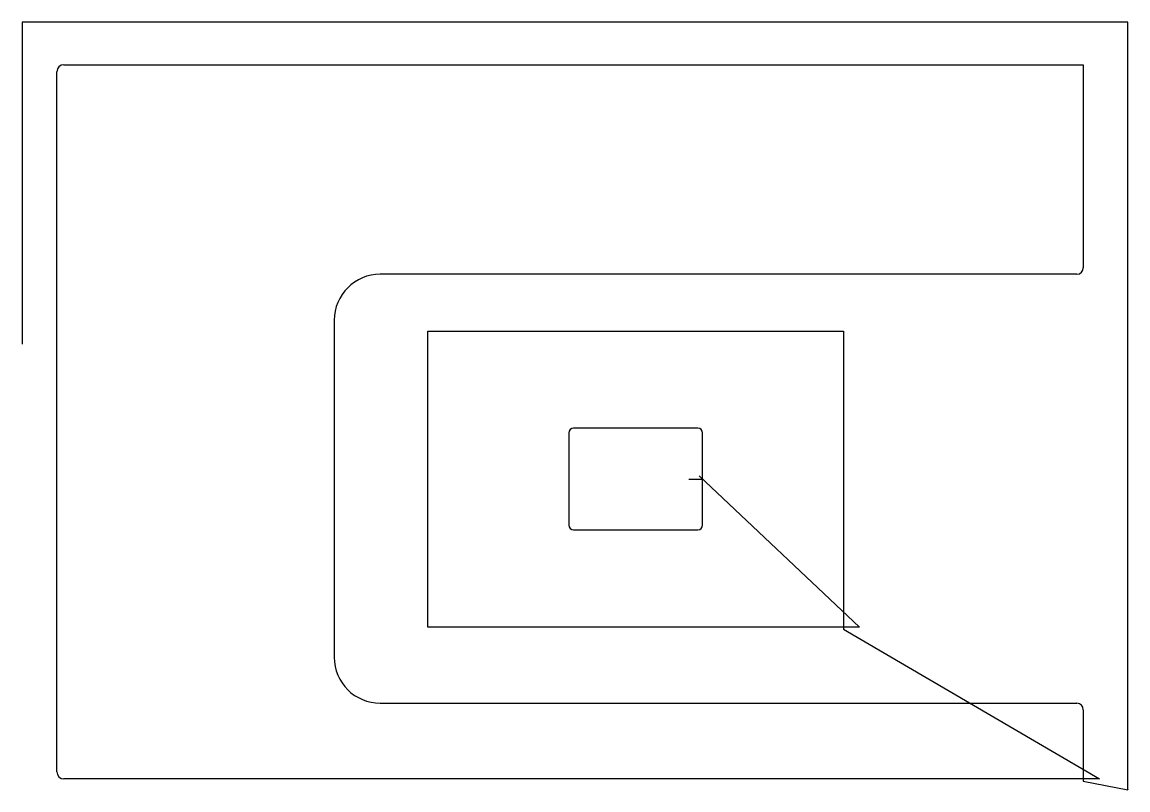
# Model space of a CAD drawing. Header units: metres. Extents: x 5011 to 7410, y 0 to 1664.
import ezdxf

# ---------------------------------------------------------------- set-up
doc = ezdxf.new("R2010")
doc.units = ezdxf.units.M

msp = doc.modelspace()

# ---------------------------------------------------------------- linework, layer by layer
at = {"layer": 'TOOL_0'}
for p, q in [((7409.536, 1664.213), (5010.892, 1664.213)), ((5010.892, 1664.213), (5010.892, 967.364)), ((7409.536, 1), (7409.536, 1664.213)), ((5101.394, 1571.807), (7312.894, 1571.807)), ((7312.894, 1571.807), (7312.894, 1131.807)), ((5086.394, 38.807), (5086.394, 1556.807)), ((7298.894, 1117.807), (5787.894, 1117.807)), ((5687.894, 1017.807), (5687.894, 287.807)), ((5891.21, 353.028), (5891.21, 994.528)), ((5891.21, 994.528), (6792.71, 994.528)), ((6792.71, 994.528), (6792.71, 353.028)), ((5010.892, 967.364), (5010.892, 966.364)), ((6196.96, 773.778), (6196.96, 573.778)), ((6476.96, 783.778), (6206.96, 783.778)), ((6486.96, 673.778), (6486.96, 773.778)), ((6456.96, 673.778), (6486.96, 673.778)), ((6486.96, 673.778), (6479.889, 680.849)), ((6479.889, 680.849), (6827.71, 353.028)), ((6486.96, 573.778), (6486.96, 673.778)), ((6206.96, 563.778), (6476.96, 563.778)), ((6792.71, 353.028), (5891.21, 353.028)), ((6827.71, 353.028), (6792.71, 353.028)), ((6792.71, 353.028), (6792.71, 348.028)), ((6792.71, 348.028), (7347.894, 23.807)), ((5787.894, 187.807), (7298.894, 187.807)), ((7312.894, 173.807), (7312.894, 23.807)), ((7312.894, 23.807), (5101.394, 23.807)), ((7347.894, 23.807), (7312.894, 23.807)), ((7312.894, 23.807), (7312.894, 18.807)), ((7312.894, 18.807), (7409.536, 0)), ((7409.536, 0), (7409.536, 1)), ((7409.536, 1), (7409.536, 0)), ((7409.536, 0), (7409.536, 1))]:
    msp.add_line(p, q, dxfattribs=at)
for centre, radius, start, end in [((5101.394, 1556.807), 15, 90, 180), ((7298.894, 1131.807), 14, 270, 0), ((5787.894, 1017.807), 100, 90, 180), ((6206.96, 773.778), 10, 90, 180), ((6476.96, 773.778), 10, 0, 90), ((6206.96, 573.778), 10, 180, 270), ((6476.96, 573.778), 10, 270, 0), ((5787.894, 287.807), 100, 180, 270), ((7298.894, 173.807), 14, 0, 90), ((5101.394, 38.807), 15, 180, 270)]:
    msp.add_arc(centre, radius, start, end, dxfattribs=at)

doc.saveas('drawing.dxf')
